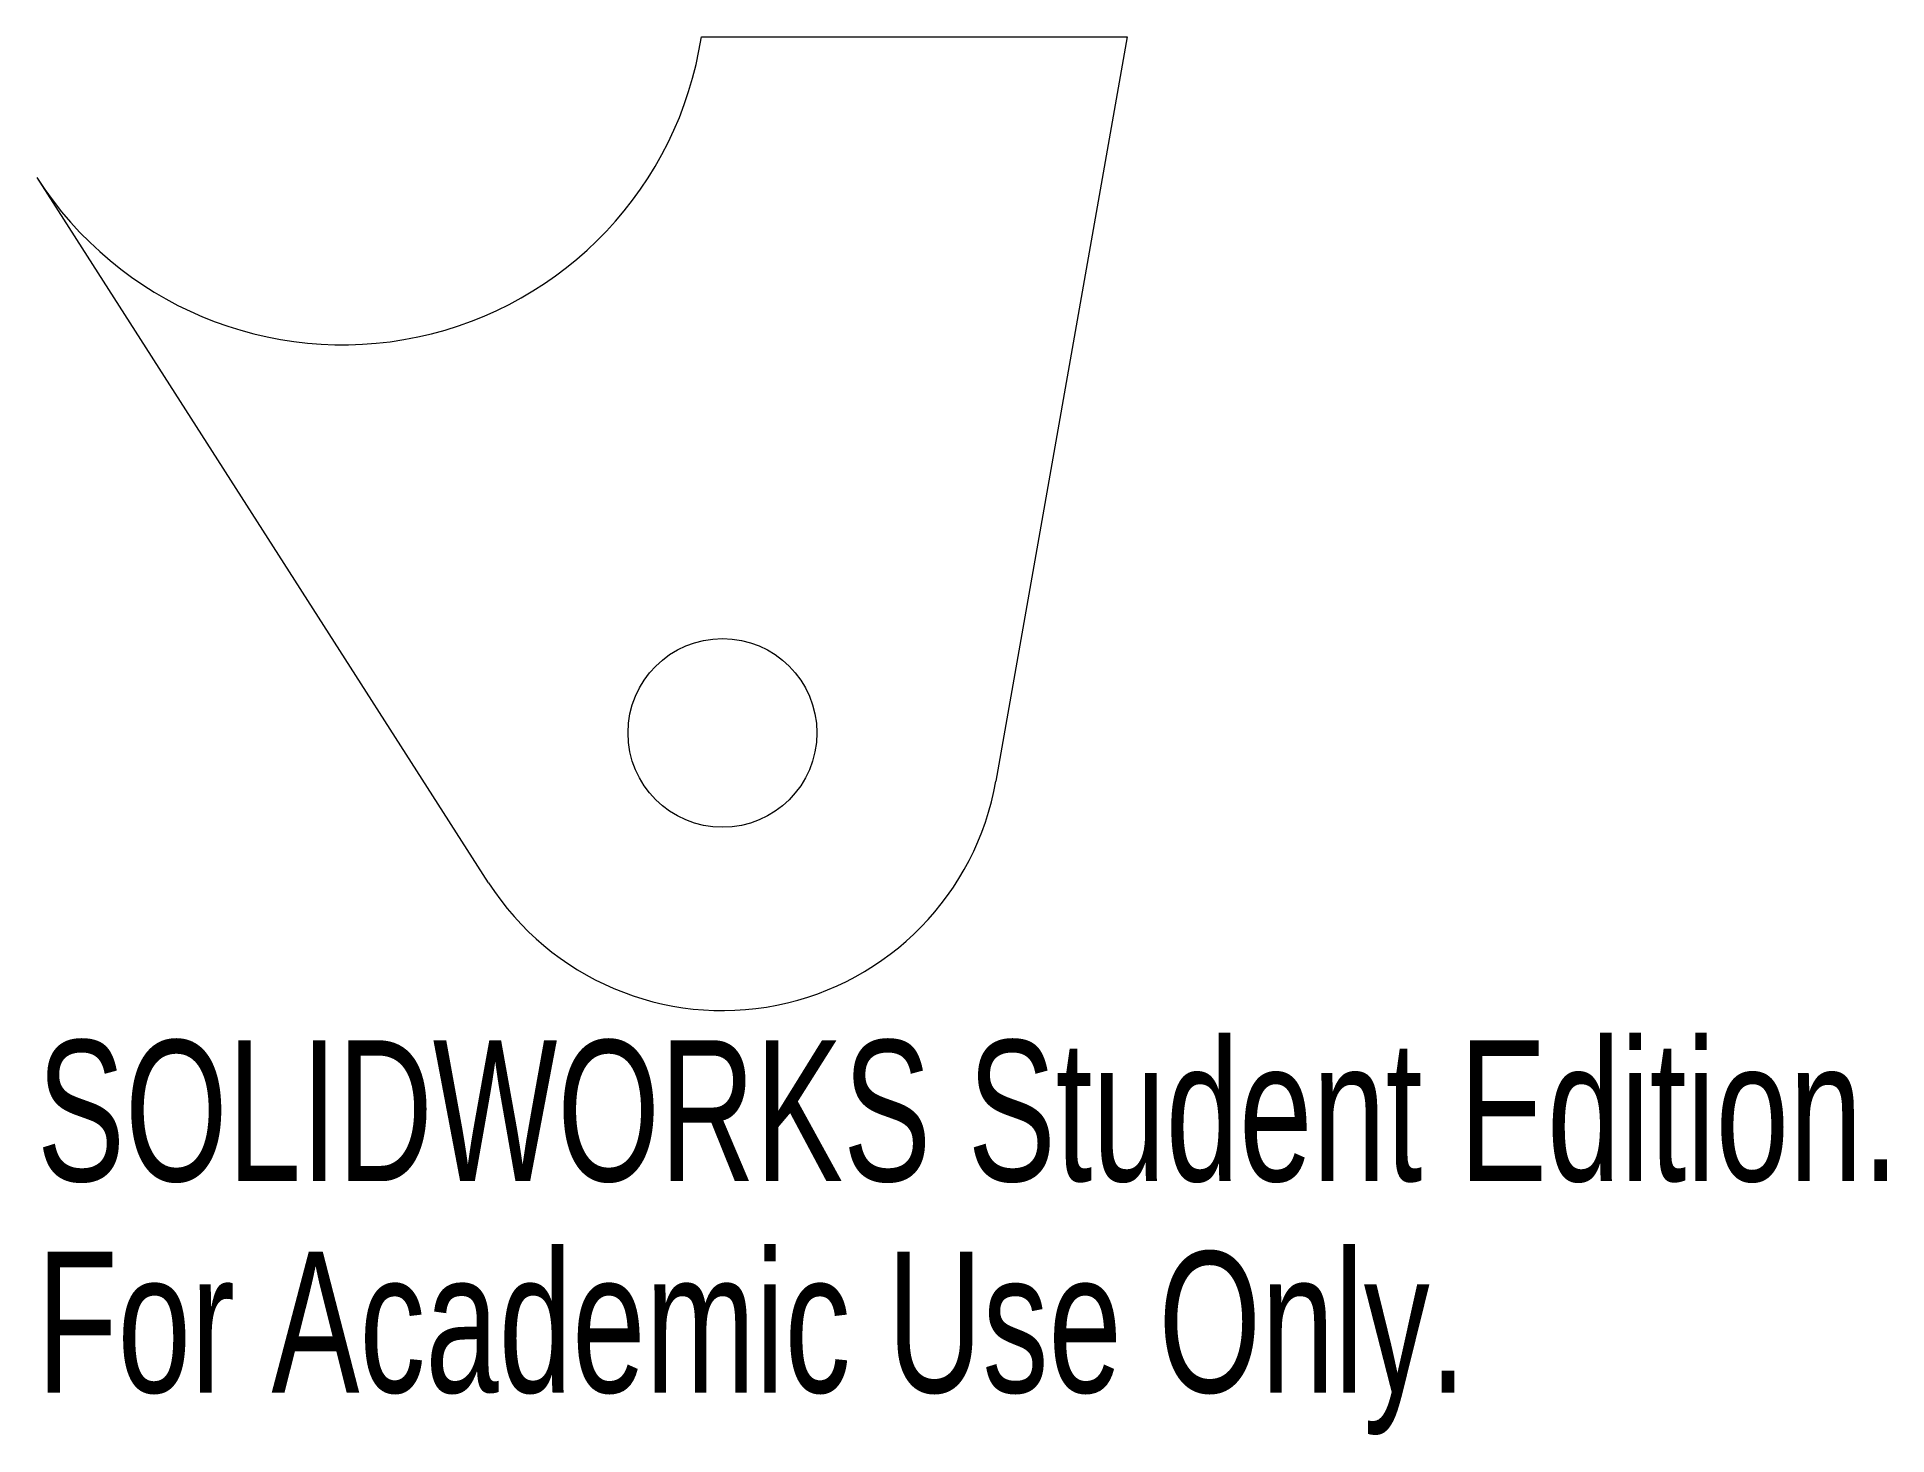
# Model space of a CAD drawing. Header units: inches. Extents: x -7.93 to -5.43, y -8.57 to -6.68.
import ezdxf

# ---------------------------------------------------------------- set-up
doc = ezdxf.new("R2010")
doc.units = ezdxf.units.IN
doc.header["$MEASUREMENT"] = 0
doc.styles.add('SLDTEXTSTYLE0', font='TXT', dxfattribs={"width": 0.7})

msp = doc.modelspace()

# ---------------------------------------------------------------- linework, layer by layer
at = {"color": 7, "linetype": 'Continuous', "lineweight": 15}
for p, q in [((-7.0285, -6.685), (-6.4535, -6.685)), ((-6.4535, -6.685), (-6.6307, -7.6901)), ((-7.3158, -7.8273), (-7.9257, -6.875))]:
    msp.add_line(p, q, dxfattribs=at)
msp.add_circle((-7, -7.625), 0.1275, dxfattribs=at)
for centre, radius, end in [((-7.513, -6.6106), 0.4902, 351.2731), ((-7, -7.625), 0.375, 350)]:
    msp.add_arc(centre, radius, 212.6397, end, dxfattribs=at)

# ---------------------------------------------------------------- texts
at = {"color": 7, "linetype": 'Continuous', "char_height": 0.1903, "attachment_point": 1, "style": 'SLDTEXTSTYLE0'}
for s, insert in [('SOLIDWORKS Student Edition.', (-7.9257, -8.0401)), ('For Academic Use Only.', (-7.9257, -8.3256))]:
    msp.add_mtext(s, dxfattribs=dict(at, insert=insert))

doc.saveas('drawing.dxf')
